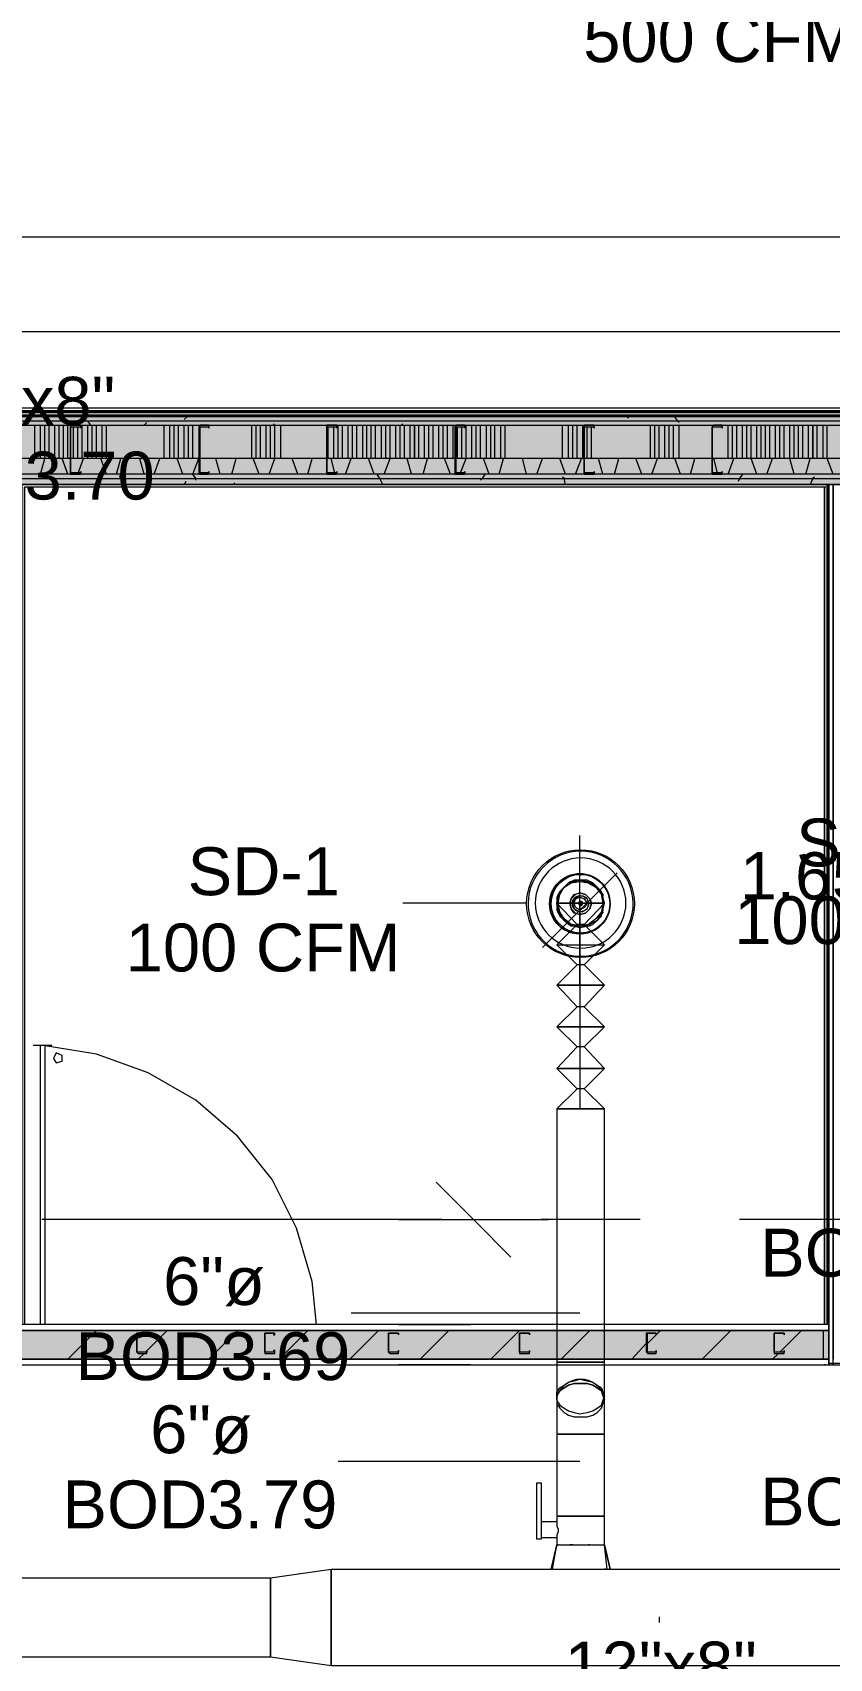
# Model space of a CAD drawing. Header units: metres. Extents: x 29 to 268, y -7 to 151.
# Drawn here: x 69.29 to 71.83, y 23.41 to 28.59 of the extents above; entities that cross this region are included whole.
import ezdxf

# ---------------------------------------------------------------- set-up
doc = ezdxf.new("R2010")
doc.units = ezdxf.units.M
doc.layers.add('HVAC - Ductos', color=5, linetype='Continuous', lineweight=50)
doc.layers.add('PDF2_Geometry', color=7, linetype='Continuous', true_color=0xaaaaaa)
doc.layers.add('PDF2_Solid Fills', color=7, linetype='Continuous', true_color=0xffffff)
doc.layers.add('PDF2_Text', color=7, linetype='Continuous')
doc.styles.add('PDF Helvetica', font='')
doc.styles.get('PDF Helvetica').set_extended_font_data('Helvetica')

msp = doc.modelspace()

# ---------------------------------------------------------------- hatches: boundary and pattern name
at = {"layer": 'PDF2_Solid Fills', "lineweight": 0, "transparency": 33554559}
h = msp.add_hatch(color=256, dxfattribs=at)
h.paths.add_polyline_path([(72.1756, 27.3537), (72.1756, 27.3674), (69.036, 27.3674), (69.036, 27.3537)])
h.paths.add_polyline_path([(74.4077, 27.3674), (74.4077, 27.3537), (74.5177, 27.3537), (74.5177, 27.3674)])
h.paths.add_polyline_path([(72.1802, 27.3674), (72.1802, 27.3537), (74.206, 27.3537), (74.206, 27.3674)])
h = msp.add_hatch(color=256, dxfattribs=at)
h.paths.add_polyline_path([(72.1802, 27.3537), (72.1756, 27.3446), (72.1756, 27.3537), (69.0542, 27.3537), (69.0542, 27.34), (74.206, 27.34), (74.206, 27.3537)])
h.paths.add_polyline_path([(74.4077, 27.34), (74.5176, 27.34), (74.5176, 27.3537), (74.4077, 27.3537)])
h = msp.add_hatch(color=256, dxfattribs=at)
h.paths.add_polyline_path([(72.2718, 27.2345), (72.2718, 27.3308), (72.2443, 27.3354), (72.281, 27.3354), (72.2764, 27.3308), (72.2764, 27.2345), (74.206, 27.2345), (74.206, 27.34), (69.068, 27.34), (69.068, 27.2345)])
h.paths.add_polyline_path([(74.4077, 27.34), (74.4077, 27.2345), (74.5176, 27.2345), (74.5176, 27.34)])
h = msp.add_hatch(color=256, dxfattribs=at)
h.paths.add_polyline_path([(74.206, 27.1841), (74.206, 27.2345), (69.1688, 27.2345), (69.1688, 27.1841)])
h.paths.add_polyline_path([(74.4077, 27.1841), (74.5176, 27.1841), (74.5176, 27.2345), (74.4077, 27.2345)])
h = msp.add_hatch(color=256, dxfattribs=at)
h.paths.add_polyline_path([(71.8685, 27.1704), (71.8685, 27.1841), (69.2192, 27.1841), (69.2192, 27.1704)])
h.paths.add_polyline_path([(74.4077, 27.1841), (74.4077, 27.1704), (74.5176, 27.1704), (74.5176, 27.1841)])
h.paths.add_polyline_path([(71.9601, 27.1841), (71.9601, 27.1704), (74.206, 27.1704), (74.206, 27.1841)])
h = msp.add_hatch(color=256, dxfattribs=at)
h.paths.add_polyline_path([(71.8685, 27.1521), (71.8685, 27.1704), (69.2376, 27.1704), (69.2376, 27.1521)])
h.paths.add_polyline_path([(74.4077, 27.1704), (74.4077, 27.1521), (74.5176, 27.1521), (74.5176, 27.1704)])
h.paths.add_polyline_path([(71.9601, 27.1704), (71.9601, 27.1521), (74.206, 27.1521), (74.206, 27.1704)])
for points in [[(69.2192, 24.3653), (71.8272, 24.3653), (71.8272, 24.457), (69.2192, 24.457)], [(71.8089, 24.3653), (71.8089, 24.457), (69.256, 24.457), (69.2514, 24.3882), (69.256, 24.3836), (69.256, 24.3653)]]:
    msp.add_hatch(color=256, dxfattribs=at).paths.add_polyline_path(points)

# ---------------------------------------------------------------- linework, layer by layer
at = {"layer": 'HVAC - Ductos', "lineweight": 0}
for points in [[(66.1622, 27.9404), (72.9318, 27.9404), (72.9318, 27.6378), (66.1622, 27.6378)], [(71.1076, 25.8182), (71.103, 25.7908), (71.0847, 25.7678), (71.0618, 25.7495), (71.0343, 25.7449), (71.0068, 25.7495), (70.9839, 25.7678), (70.9701, 25.7908), (70.9655, 25.8182), (70.9701, 25.8458), (70.9839, 25.8686), (71.0068, 25.8824), (71.0343, 25.887), (71.0618, 25.8824), (71.0847, 25.8686), (71.103, 25.8458)], [(71.071, 25.8182), (71.0664, 25.832), (71.0526, 25.8458), (71.0343, 25.8504), (71.0206, 25.8458), (71.0068, 25.832), (71.0022, 25.8182), (71.0068, 25.832), (71.016, 25.8458), (71.0343, 25.8504), (71.0526, 25.8458), (71.0664, 25.832)], [(71.0022, 25.8182), (71.0068, 25.7999), (71.0206, 25.7862), (71.0343, 25.7816), (71.0526, 25.7862), (71.0664, 25.7999), (71.071, 25.8182), (71.0664, 25.7999), (71.0526, 25.7862), (71.0343, 25.7816), (71.016, 25.7862), (71.0068, 25.7999)], [(71.0618, 25.8182), (71.0572, 25.7999), (71.0434, 25.7908), (71.0297, 25.7908), (71.016, 25.7999), (71.0114, 25.8182), (71.016, 25.832), (71.0297, 25.8412), (71.0434, 25.8412), (71.0572, 25.832)], [(71.0572, 25.8182), (71.048, 25.8045), (71.0343, 25.7954), (71.0206, 25.8045), (71.016, 25.8182), (71.0206, 25.832), (71.0343, 25.8366), (71.048, 25.832)], [(71.0389, 25.8182), (71.0389, 25.8228), (71.0343, 25.8228), (71.0297, 25.8182), (71.0343, 25.8228), (71.0389, 25.8228), (71.0434, 25.8182), (71.0389, 25.8091), (71.0343, 25.8091), (71.0297, 25.8182), (71.0343, 25.8137), (71.0389, 25.8137)], [(70.961, 25.1628), (70.9701, 25.1628), (70.9839, 25.1628), (70.9976, 25.1628), (71.016, 25.1628), (71.0343, 25.1628), (71.0572, 25.1628), (71.0756, 25.1628), (71.0893, 25.1628), (71.103, 25.1628), (71.1076, 25.1628), (71.1122, 25.1628), (71.1076, 25.1628), (71.103, 25.1628), (71.0893, 25.1628), (71.0756, 25.1628), (71.0572, 25.1628), (71.0343, 25.1628), (71.016, 25.1628), (70.9976, 25.1628), (70.9839, 25.1628), (70.9701, 25.1628)], [(71.1122, 24.237), (71.1076, 24.2508), (71.103, 24.2645), (71.0893, 24.2736), (71.0756, 24.2828), (71.0572, 24.2874), (71.0343, 24.2874), (71.016, 24.2874), (70.9976, 24.2828), (70.9839, 24.2736), (70.9701, 24.2645), (70.961, 24.2508), (70.961, 24.237), (70.961, 24.2003), (70.961, 24.1591), (70.961, 24.127), (70.9701, 24.127), (70.9839, 24.127), (70.9976, 24.127), (71.016, 24.127), (71.0343, 24.127), (71.0572, 24.127), (71.0756, 24.127), (71.0893, 24.127), (71.103, 24.127), (71.1076, 24.127), (71.1122, 24.127), (71.1122, 24.1728), (71.1122, 24.2095)], [(71.1122, 24.127), (71.1076, 24.127), (71.103, 24.127), (71.0893, 24.127), (71.0756, 24.127), (71.0572, 24.127), (71.0343, 24.127), (71.016, 24.127), (70.9976, 24.127), (70.9839, 24.127), (70.9701, 24.127), (70.961, 24.127), (70.961, 23.8658), (70.9701, 23.8658), (70.9839, 23.8658), (70.9976, 23.8658), (71.016, 23.8658), (71.0343, 23.8658), (71.0572, 23.8658), (71.0756, 23.8658), (71.0893, 23.8658), (71.103, 23.8658), (71.1076, 23.8658), (71.1122, 23.8658)], [(70.8968, 23.9712), (70.9106, 23.9712), (70.9106, 23.7924), (70.8968, 23.7924)], [(71.0114, 23.774), (71.0068, 23.774), (71.0022, 23.774), (71.0068, 23.774)], [(71.0664, 23.774), (71.0618, 23.774)], [(70.2414, 23.389), (70.0488, 23.4166), (70.0488, 23.6686), (70.2414, 23.6962)], [(71.126, 23.6962), (71.1306, 23.6962)], [(66.8176, 23.6686), (70.0488, 23.6686), (70.0488, 23.4166), (66.8176, 23.4166)]]:
    msp.add_lwpolyline(points, close=True, dxfattribs=at)
for points in [[(71.0343, 25.557), (71.0343, 25.7954), (71.0343, 26.0337)], [(71.1534, 25.9145), (71.0343, 25.7954), (70.9152, 25.6762)], [(70.9655, 25.7862), (70.9655, 25.7908), (70.961, 25.8182), (70.961, 25.7954), (70.9701, 25.777), (70.9839, 25.7632), (70.9976, 25.7495), (71.016, 25.7449), (71.0343, 25.7404), (71.0572, 25.7449), (71.0756, 25.7495), (71.0893, 25.7632), (71.103, 25.777), (71.1076, 25.7954), (71.1122, 25.8182), (71.1076, 25.8366), (71.103, 25.8549), (71.0893, 25.8686), (71.0756, 25.8824), (71.0572, 25.8916), (71.0343, 25.8916), (71.016, 25.8916), (70.9976, 25.8824), (70.9839, 25.8686), (70.9701, 25.8549), (70.961, 25.8366), (70.961, 25.8182), (70.9655, 25.8366), (70.9701, 25.8549), (70.9839, 25.8686), (70.9976, 25.8824), (71.016, 25.887), (71.0343, 25.8916), (71.0526, 25.887), (71.071, 25.8824), (71.0893, 25.8686), (71.0984, 25.8549), (71.1076, 25.8366), (71.1076, 25.8182), (71.1076, 25.7954), (71.0984, 25.7816), (71.0893, 25.7632), (71.071, 25.7541), (71.0526, 25.7449), (71.0343, 25.7449), (71.016, 25.7449), (70.9976, 25.7541), (70.9839, 25.7632), (70.9701, 25.7816), (70.9655, 25.7954), (70.961, 25.8182), (71.0252, 25.7495), (70.961, 25.6854), (71.1122, 25.6854), (71.048, 25.7495)], [(71.1122, 25.8182), (70.961, 25.8182), (70.9655, 25.8412), (70.9655, 25.8458)], [(70.9701, 25.8458), (70.9839, 25.8686), (71.0068, 25.8824)], [(71.0022, 25.887), (71.0068, 25.887), (71.0114, 25.887), (71.0343, 25.8916), (71.0618, 25.887), (71.0664, 25.887)], [(71.0664, 25.8824), (71.0893, 25.8686), (71.103, 25.8458)], [(71.103, 25.8504), (71.1076, 25.8458), (71.1076, 25.8412)], [(70.8647, 25.8182), (70.4706, 25.8182)], [(70.961, 25.8182), (71.1122, 25.8182), (71.048, 25.7495), (71.0252, 25.7495)], [(71.0343, 25.8182), (71.0343, 25.7999), (71.0343, 25.7541), (71.0343, 25.6854), (71.0343, 25.5936), (71.0343, 25.4928), (71.0343, 25.3828), (71.0343, 25.2728), (71.0343, 25.1628)], [(71.103, 25.8412), (71.1076, 25.8182), (71.103, 25.7908)], [(71.0068, 25.7495), (70.9839, 25.7632), (70.9701, 25.7862)], [(71.0114, 25.7449), (71.0068, 25.7449), (71.0022, 25.7495)], [(71.0618, 25.7495), (71.0343, 25.7449), (71.0114, 25.7495)], [(71.1076, 25.7908), (71.1076, 25.7862), (71.103, 25.7862), (71.0893, 25.7632), (71.0664, 25.7495), (71.0664, 25.7449), (71.0618, 25.7449)], [(71.048, 25.6212), (71.1122, 25.557), (70.961, 25.557), (71.0252, 25.6212), (70.961, 25.6854), (71.1122, 25.6854), (71.048, 25.6212), (71.0252, 25.6212)], [(71.048, 25.4882), (71.1122, 25.4241), (70.961, 25.4241), (71.0252, 25.4882), (70.961, 25.557), (71.1122, 25.557), (71.048, 25.4882), (71.0252, 25.4882)], [(71.048, 25.3599), (71.1122, 25.2912), (70.961, 25.2912), (71.0252, 25.3599), (70.961, 25.4241), (71.1122, 25.4241), (71.048, 25.3599), (71.0252, 25.3599)], [(70.961, 25.1628), (70.961, 24.3562), (70.9701, 24.3562), (70.9839, 24.3562), (70.9976, 24.3562), (71.016, 24.3562), (71.0343, 24.3562), (71.0572, 24.3562), (71.0756, 24.3562), (71.0893, 24.3562), (71.103, 24.3562), (71.1076, 24.3562), (71.1122, 24.3562), (71.1122, 25.1628), (70.961, 25.1628), (71.0252, 25.227), (70.961, 25.2912), (71.1122, 25.2912), (71.048, 25.227), (71.0252, 25.227)], [(71.1122, 25.1628), (71.048, 25.227)], [(70.576, 24.9291), (70.6951, 24.8099), (70.8143, 24.6908)], [(70.4568, 24.8099), (70.6951, 24.8099), (70.9334, 24.8099)], [(71.0343, 24.512), (70.3056, 24.512)], [(70.961, 24.2462), (70.961, 24.2324), (70.9701, 24.2186), (70.9839, 24.2095), (70.9976, 24.2003), (71.016, 24.1958), (71.0343, 24.1912), (71.0572, 24.1958), (71.0756, 24.2003), (71.0893, 24.2095), (71.103, 24.2186), (71.1076, 24.2324), (71.1122, 24.2462)], [(70.961, 24.237), (70.961, 24.2232), (70.9701, 24.2095), (70.9839, 24.1958), (70.9976, 24.1866), (71.016, 24.182), (71.0343, 24.182), (71.0572, 24.182), (71.0756, 24.1866), (71.0893, 24.1958), (71.103, 24.2095), (71.1076, 24.2232), (71.1122, 24.237)], [(71.0343, 24.0399), (70.2643, 24.0399)], [(70.9426, 23.6962), (70.961, 23.774), (70.9701, 23.774), (70.9839, 23.774), (70.9976, 23.774), (71.016, 23.774), (71.0343, 23.774), (71.0572, 23.774), (71.0756, 23.774), (71.0893, 23.774), (71.103, 23.774), (71.1076, 23.774), (71.1122, 23.774), (71.1122, 23.8658), (71.1076, 23.8658), (71.103, 23.8658), (71.0893, 23.8658), (71.0756, 23.8658), (71.0572, 23.8658), (71.0343, 23.8658), (71.016, 23.8658), (70.9976, 23.8658), (70.9839, 23.8658), (70.9701, 23.8658), (70.961, 23.8658), (70.961, 23.8474), (70.9106, 23.8474)], [(70.9106, 23.8428), (70.9106, 23.8382), (70.9106, 23.8336), (70.9106, 23.829), (70.9106, 23.8199), (70.9106, 23.8153), (70.9106, 23.8062), (70.9106, 23.8016), (70.9106, 23.797), (70.961, 23.797), (70.961, 23.774), (70.9655, 23.774), (70.961, 23.774)], [(70.961, 23.8474), (70.961, 23.8428), (70.961, 23.8382), (70.961, 23.8336), (70.9655, 23.8244), (70.9655, 23.8153), (70.961, 23.8062), (70.961, 23.8016), (70.961, 23.797)], [(70.9472, 23.6962), (70.961, 23.774), (70.9426, 23.6962), (70.9472, 23.6962), (70.9518, 23.6962), (70.961, 23.6962)], [(71.1168, 23.6962), (71.1122, 23.6962), (71.1214, 23.6962), (71.1122, 23.774)], [(71.1306, 23.6962), (71.1122, 23.774), (71.1306, 23.6962)], [(70.9426, 23.6962), (70.9426, 23.6962)], [(70.9655, 23.6962), (70.9839, 23.6962)], [(70.9884, 23.6962), (70.993, 23.6962), (71.0022, 23.6962), (71.016, 23.6962), (71.0206, 23.6962), (71.0252, 23.6962), (71.048, 23.6962)], [(71.0526, 23.6962), (71.0572, 23.6962), (71.071, 23.6962), (71.0802, 23.6962), (71.0847, 23.6962), (71.0893, 23.6962), (71.1076, 23.6962)], [(71.2864, 23.5449), (71.2864, 23.5266)]]:
    msp.add_lwpolyline(points, dxfattribs=at)
for points in [[(70.8693, 25.8182, 1.013803), (71.2039, 25.8182, 0.986385)], [(70.8922, 25.8182, 0.994109), (71.181, 25.8182, 0.994592)], [(70.938, 25.8182, 1.017897), (71.1306, 25.8182, 0.962917)], [(70.961, 24.2462), (70.961, 24.2599), (70.9701, 24.2736), (70.9839, 24.2828), (70.9976, 24.292), (71.016, 24.2966), (71.0343, 24.3012), (71.0572, 24.2966), (71.0756, 24.292), (71.0893, 24.2828), (71.103, 24.2736), (71.1076, 24.2599), (71.1122, 24.2462), (71.1122, 24.2691), (71.1122, 24.3103), (71.1122, 24.3562), (71.1076, 24.3562), (71.103, 24.3562), (71.0893, 24.3562), (71.0756, 24.3562), (71.0572, 24.3562), (71.0343, 24.3562), (71.016, 24.3562), (70.9976, 24.3562), (70.9839, 24.3562), (70.9701, 24.3562), (70.961, 24.3562), (70.961, 24.324), (70.961, 24.2828), (70.961, 24.2462), (70.961, 24.237), (70.961, 24.2508), (70.9701, 24.2645), (70.9839, 24.2736), (70.9976, 24.2828), (71.016, 24.2874), (71.0343, 24.2874), (71.0572, 24.2874), (71.0756, 24.2828), (71.0893, 24.2736), (71.103, 24.2645), (71.1076, 24.2508), (71.1122, 24.237), (71.1122, 24.2462, 0.727807)], [(74.9577, 23.0866), (74.6506, 23.0866), (74.646, 23.1462), (74.6277, 23.2012), (74.6002, 23.2562), (74.5635, 23.302), (74.5177, 23.3387), (74.4627, 23.3662), (74.4077, 23.3844), (74.3481, 23.389), (74.3481, 23.6962), (74.3481, 23.389), (70.2414, 23.389), (70.2414, 23.6962), (74.3481, 23.6962, -0.409417)]]:
    msp.add_lwpolyline(points, format="xyb", close=True, dxfattribs=at)
at = {"layer": 'HVAC - Ductos', "color": 7, "lineweight": 0}
for centre, radius in [((71.0362, 25.8163), 0.1716), ((71.0342, 25.816), 0.0964), ((71.0363, 25.816), 0.0937), ((71.0369, 25.816), 0.0937), ((71.036, 25.8164), 0.0259)]:
    msp.add_circle(centre, radius, dxfattribs=at)
at = {"layer": 'PDF2_Geometry', "lineweight": 0}
for points in [[(72.1756, 27.372), (69.036, 27.372), (63.8659, 27.372), (63.8659, 33.6925)], [(72.1756, 27.3674), (69.068, 27.3674), (69.0542, 27.3674), (69.036, 27.3674), (63.8659, 27.3674)], [(72.2076, 27.395), (69.036, 27.395), (65.3372, 27.395), (69.036, 27.395), (69.036, 27.3904), (69.036, 27.3858), (69.036, 27.3812), (72.2076, 27.3812), (69.036, 27.3812), (65.3417, 27.3812), (69.036, 27.3812), (65.3417, 27.3812), (69.036, 27.3812), (65.3417, 27.3812), (69.036, 27.3812), (65.3417, 27.3812), (69.036, 27.3812), (69.036, 27.372), (65.3326, 27.372), (69.036, 27.372), (69.036, 27.3674), (69.036, 27.372), (69.036, 27.34)], [(72.1847, 27.3858), (69.036, 27.3858), (65.3417, 27.3858), (69.036, 27.3858), (65.3417, 27.3858), (69.036, 27.3858), (65.3417, 27.3858), (69.036, 27.3858)], [(69.036, 27.372), (72.1756, 27.372)], [(72.1756, 27.3537), (69.068, 27.3537), (69.0542, 27.3537)], [(70.6356, 27.2345), (70.2276, 27.2345), (69.8197, 27.2345), (69.4118, 27.2345), (69.1688, 27.2345), (69.068, 27.2345), (69.068, 27.34), (72.1847, 27.34)], [(69.2972, 27.2345), (69.2972, 27.34)], [(69.3155, 27.2345), (69.3155, 27.34)], [(69.3293, 27.2345), (69.3293, 27.34)], [(69.343, 27.2345), (69.343, 27.34)], [(69.3614, 27.2345), (69.3614, 27.34)], [(69.3751, 27.2345), (69.3751, 27.34)], [(69.3888, 27.2345), (69.3888, 27.34)], [(69.4026, 27.2345), (69.4026, 27.34)], [(69.421, 27.2345), (69.421, 27.3354)], [(69.4347, 27.2345), (69.4347, 27.3354)], [(69.4484, 27.2345), (69.4484, 27.34)], [(69.4668, 27.2345), (69.4668, 27.34)], [(69.4806, 27.2345), (69.4806, 27.34)], [(69.4942, 27.2345), (69.4942, 27.34)], [(69.5126, 27.2345), (69.5126, 27.34)], [(69.5264, 27.2345), (69.5264, 27.34)], [(69.7097, 27.2345), (69.7097, 27.34)], [(69.728, 27.2345), (69.728, 27.34)], [(69.7418, 27.2345), (69.7418, 27.34)], [(69.7556, 27.2345), (69.7556, 27.34)], [(69.7738, 27.2345), (69.7738, 27.34)], [(69.7876, 27.2345), (69.7876, 27.34)], [(69.8014, 27.2345), (69.8014, 27.34)], [(69.9893, 27.2345), (69.9893, 27.34)], [(70.003, 27.2345), (70.003, 27.34)], [(70.0168, 27.2345), (70.0168, 27.34)], [(70.0351, 27.2345), (70.0351, 27.34)], [(70.0488, 27.2345), (70.0488, 27.34)], [(70.0626, 27.2345), (70.0626, 27.34)], [(70.081, 27.2345), (70.081, 27.34)], [(70.2322, 27.2345), (70.2322, 27.3354)], [(70.2506, 27.2345), (70.2506, 27.3354)], [(70.2643, 27.2345), (70.2643, 27.34)], [(70.278, 27.2345), (70.278, 27.34)], [(70.2964, 27.2345), (70.2964, 27.34)], [(70.3101, 27.2345), (70.3101, 27.34)], [(70.3238, 27.2345), (70.3238, 27.34)], [(70.3422, 27.2345), (70.3422, 27.34)], [(70.356, 27.2345), (70.356, 27.34)], [(70.3697, 27.2345), (70.3697, 27.34)], [(70.3834, 27.2345), (70.3834, 27.34)], [(70.4018, 27.2345), (70.4018, 27.34)], [(70.4155, 27.2345), (70.4155, 27.34)], [(70.4293, 27.2345), (70.4293, 27.34)], [(70.4476, 27.2345), (70.4476, 27.34)], [(70.4614, 27.2345), (70.4614, 27.34)], [(70.4751, 27.2345), (70.4751, 27.34)], [(70.4934, 27.2345), (70.4934, 27.34)], [(70.521, 27.2345), (70.521, 27.34)], [(70.5393, 27.2345), (70.5393, 27.34)], [(70.553, 27.2345), (70.553, 27.34)], [(70.5668, 27.2345), (70.5668, 27.34)], [(70.5851, 27.2345), (70.5851, 27.34)], [(70.5989, 27.2345), (70.5989, 27.34)], [(70.6126, 27.2345), (70.6126, 27.34)], [(70.631, 27.2345), (70.631, 27.34)], [(70.6447, 27.2345), (70.6447, 27.3354)], [(70.6584, 27.2345), (70.6584, 27.3354)], [(70.6722, 27.2345), (70.6722, 27.34)], [(70.6905, 27.2345), (70.6905, 27.34)], [(70.7043, 27.2345), (70.7043, 27.34)], [(70.718, 27.2345), (70.718, 27.34)], [(70.7364, 27.2345), (70.7364, 27.34)], [(70.7502, 27.2345), (70.7502, 27.34)], [(70.7638, 27.2345), (70.7638, 27.34)], [(70.7822, 27.2345), (70.7822, 27.34)], [(70.796, 27.2345), (70.796, 27.34)], [(70.9793, 27.2345), (70.9793, 27.34)], [(70.9976, 27.2345), (70.9976, 27.34)], [(71.0114, 27.2345), (71.0114, 27.34)], [(71.0252, 27.2345), (71.0252, 27.34)], [(71.0434, 27.2345), (71.0434, 27.34)], [(71.0572, 27.2345), (71.0572, 27.3354)], [(71.071, 27.2345), (71.071, 27.3354)], [(71.2589, 27.2345), (71.2589, 27.34)], [(71.2726, 27.2345), (71.2726, 27.34)], [(71.2864, 27.2345), (71.2864, 27.34)], [(71.3047, 27.2345), (71.3047, 27.34)], [(71.3184, 27.2345), (71.3184, 27.34)], [(71.3322, 27.2345), (71.3322, 27.34)], [(71.3506, 27.2345), (71.3506, 27.34)], [(71.5064, 27.2345), (71.5064, 27.34)], [(71.5201, 27.2345), (71.5201, 27.34)], [(71.5339, 27.2345), (71.5339, 27.34)], [(71.5522, 27.2345), (71.5522, 27.34)], [(71.566, 27.2345), (71.566, 27.34)], [(71.5797, 27.2345), (71.5797, 27.34)], [(71.598, 27.2345), (71.598, 27.34)], [(71.6118, 27.2345), (71.6118, 27.34)], [(71.6256, 27.2345), (71.6256, 27.34)], [(71.6393, 27.2345), (71.6393, 27.34)], [(71.6576, 27.2345), (71.6576, 27.34)], [(71.6714, 27.2345), (71.6714, 27.34)], [(71.6851, 27.2345), (71.6851, 27.34)], [(71.7035, 27.2345), (71.7035, 27.34)], [(71.7172, 27.2345), (71.7172, 27.34)], [(71.731, 27.2345), (71.731, 27.34)], [(71.7447, 27.2345), (71.7447, 27.34)], [(71.763, 27.2345), (71.763, 27.34)], [(71.7905, 27.2345), (71.7905, 27.34)], [(71.8089, 27.2345), (71.8089, 27.34)], [(71.8226, 27.2345), (71.8226, 27.34)], [(71.9052, 27.1841), (71.8685, 27.1841), (69.2192, 27.1841), (69.2192, 27.1704), (69.2192, 27.152), (69.2192, 24.567), (69.2192, 24.5486), (69.2192, 24.5349), (69.2192, 27.1841), (69.1688, 27.1841), (69.1688, 27.2345)], [(74.206, 27.2345), (73.9126, 27.2345), (73.5048, 27.2345), (73.0922, 27.2345), (72.6843, 27.2345), (72.2718, 27.2345), (71.8685, 27.2345), (71.456, 27.2345), (71.048, 27.2345), (70.6402, 27.2345)], [(69.2514, 24.5486), (69.2376, 24.5486), (69.2376, 24.567), (69.2376, 27.152), (69.2376, 27.1704), (71.8685, 27.1704), (71.8868, 27.1841)], [(69.2514, 27.152), (71.8685, 27.152), (71.8272, 27.152), (69.256, 27.152), (71.8272, 27.152), (69.2514, 27.152)], [(69.2514, 27.152), (71.8272, 27.152), (71.8272, 24.347), (71.9785, 24.347), (74.0043, 24.347), (77.9781, 24.347)], [(69.256, 27.152), (69.256, 24.4753), (69.256, 27.152), (69.256, 24.4753), (69.256, 27.152), (71.8226, 27.152), (71.8226, 24.4753), (71.8226, 27.152)], [(71.818, 27.1428), (69.2651, 27.1428)], [(71.8135, 27.1428), (71.8135, 24.4753), (71.8135, 27.1428), (69.2651, 27.1428), (69.2651, 24.4753), (69.2651, 27.1428)], [(71.9601, 24.3516), (71.8272, 24.3516), (71.8272, 24.347), (71.8272, 24.3516), (71.8272, 27.152), (71.841, 27.152), (71.841, 24.3653)], [(71.8272, 24.347), (71.8272, 27.152), (71.8272, 24.347)], [(69.3522, 25.3645), (69.2926, 25.3645)], [(69.3155, 24.4753), (69.3155, 25.3645)], [(70.1956, 24.4753), (70.1818, 24.6128), (70.1314, 24.7824), (70.0534, 24.9382), (69.9434, 25.0758), (69.8106, 25.1904), (69.6593, 25.2774), (69.4942, 25.337), (69.3247, 25.3645)], [(69.3293, 25.3645), (69.3293, 24.4753)], [(70.5943, 24.8099), (69.3201, 24.8099)], [(71.2268, 24.8099), (70.9106, 24.8099)], [(72.8126, 24.8099), (71.543, 24.8099)], [(69.2514, 24.457), (71.8089, 24.457), (71.8089, 24.3653), (69.2514, 24.3653), (66.6159, 24.3653), (66.2584, 24.3653), (66.2584, 24.3516), (66.6159, 24.3516), (69.2514, 24.3516)], [(69.2514, 24.347), (71.8272, 24.347), (71.8272, 24.3653), (71.8272, 24.457), (71.8272, 24.4753), (69.2514, 24.4753)], [(71.8226, 24.347), (71.8226, 24.347)], [(71.8226, 24.347), (71.8226, 24.347)], [(71.8272, 24.347), (71.8272, 24.347)], [(71.8272, 24.347), (71.8272, 24.347)]]:
    msp.add_lwpolyline(points, dxfattribs=at)
for points in [[(69.036, 27.3858), (72.1847, 27.3858)], [(72.2076, 27.3812), (69.036, 27.3812)], [(69.4438, 27.34), (69.4118, 27.34), (69.4118, 27.3354), (69.4118, 27.1887), (69.4118, 27.1841), (69.4438, 27.1841), (69.4438, 27.1932), (69.4438, 27.1887), (69.4118, 27.1887), (69.4118, 27.3354), (69.4438, 27.3354), (69.4438, 27.3308)], [(69.8518, 27.34), (69.8243, 27.34), (69.8197, 27.3354), (69.8197, 27.1887), (69.8197, 27.1841), (69.8243, 27.1841), (69.8518, 27.1841), (69.8518, 27.1932), (69.8518, 27.1887), (69.8243, 27.1887), (69.8243, 27.3354), (69.8518, 27.3354), (69.8518, 27.3308)], [(70.2597, 27.34), (70.2276, 27.34), (70.2276, 27.3354), (70.2276, 27.1887), (70.2276, 27.1841), (70.2597, 27.1841), (70.2597, 27.1932), (70.2597, 27.1887), (70.2276, 27.1887), (70.2276, 27.3354), (70.2597, 27.3354), (70.2597, 27.3308)], [(70.5072, 27.34), (70.5072, 27.2345)], [(70.6676, 27.34), (70.6402, 27.34), (70.6356, 27.3354), (70.6356, 27.1887), (70.6356, 27.1841), (70.6402, 27.1841), (70.6676, 27.1841), (70.6676, 27.1932), (70.6676, 27.1887), (70.6402, 27.1887), (70.6402, 27.3354), (70.6676, 27.3354), (70.6676, 27.3308)], [(71.0802, 27.34), (71.048, 27.34), (71.048, 27.3354), (71.048, 27.1887), (71.048, 27.1841), (71.0802, 27.1841), (71.0802, 27.1932), (71.0802, 27.1887), (71.048, 27.1887), (71.048, 27.3354), (71.0802, 27.3354), (71.0802, 27.3308)], [(71.488, 27.34), (71.4606, 27.34), (71.456, 27.3354), (71.456, 27.1887), (71.456, 27.1841), (71.4606, 27.1841), (71.488, 27.1841), (71.488, 27.1932), (71.488, 27.1887), (71.4606, 27.1887), (71.456, 27.1887), (71.456, 27.3354), (71.4606, 27.3354), (71.488, 27.3354), (71.488, 27.3308)], [(71.7768, 27.34), (71.7768, 27.2345)], [(71.8135, 27.1428), (71.8135, 24.4753)], [(71.8226, 27.152), (71.8226, 24.4753)], [(71.8272, 24.5349), (71.8272, 27.152), (71.8272, 24.4753), (71.8272, 27.152)], [(71.8272, 24.347), (71.841, 24.347), (71.841, 27.152), (71.8272, 27.152)], [(69.3568, 25.3232), (69.366, 25.3095), (69.3843, 25.3141), (69.3843, 25.3324), (69.366, 25.3416)], [(71.8272, 24.3653), (71.8272, 24.457), (69.2192, 24.457), (69.2192, 24.3653)], [(71.8272, 24.457), (71.8272, 24.4753), (69.2514, 24.4753), (69.2514, 24.457)], [(69.6547, 24.4478), (69.6272, 24.4478), (69.6226, 24.4478), (69.6226, 24.3882), (69.6272, 24.3836), (69.6547, 24.3836), (69.6547, 24.3928), (69.6547, 24.3882), (69.6272, 24.3882), (69.6226, 24.3882), (69.6226, 24.4478), (69.6272, 24.4478), (69.6547, 24.4478), (69.6547, 24.4432)], [(70.0626, 24.4478), (70.0306, 24.4478), (70.0306, 24.3882), (70.0306, 24.3836), (70.0626, 24.3836), (70.0626, 24.3928), (70.058, 24.3928), (70.058, 24.3882), (70.0306, 24.3882), (70.0306, 24.4478), (70.058, 24.4478), (70.058, 24.4432), (70.0626, 24.4432)], [(70.4568, 24.4478), (70.4293, 24.4478), (70.4247, 24.4478), (70.4247, 24.3882), (70.4293, 24.3836), (70.4568, 24.3836), (70.4568, 24.3928), (70.4568, 24.3882), (70.4293, 24.3882), (70.4247, 24.3882), (70.4247, 24.4478), (70.4293, 24.4478), (70.4568, 24.4478), (70.4568, 24.4432)], [(70.686, 24.4753), (70.6814, 24.4753), (70.6722, 24.4753), (70.6539, 24.4753), (70.631, 24.4753), (70.6034, 24.4753), (70.5714, 24.4753), (70.5439, 24.4753), (70.5164, 24.4753), (70.4934, 24.4753), (70.4751, 24.4753), (70.4614, 24.4753), (70.4568, 24.4753), (70.4614, 24.4753), (70.4751, 24.4753), (70.4934, 24.4753), (70.5164, 24.4753), (70.5439, 24.4753), (70.5714, 24.4753), (70.6034, 24.4753), (70.631, 24.4753), (70.6539, 24.4753), (70.6722, 24.4753), (70.6814, 24.4753)], [(70.686, 24.4753), (70.6814, 24.4753), (70.6722, 24.4753), (70.6539, 24.4753), (70.631, 24.4753), (70.6034, 24.4753), (70.5714, 24.4753), (70.5439, 24.4753), (70.5164, 24.4753), (70.4934, 24.4753), (70.4751, 24.4753), (70.4614, 24.4753), (70.4568, 24.4753), (70.4614, 24.4753), (70.4751, 24.4753), (70.4934, 24.4753), (70.5164, 24.4753), (70.5439, 24.4753), (70.5714, 24.4753), (70.6034, 24.4753), (70.631, 24.4753), (70.6539, 24.4753), (70.6722, 24.4753), (70.6814, 24.4753)], [(70.8739, 24.4478), (70.8418, 24.4478), (70.8418, 24.3882), (70.8418, 24.3836), (70.8739, 24.3836), (70.8739, 24.3928), (70.8739, 24.3882), (70.8418, 24.3882), (70.8418, 24.4478), (70.8739, 24.4478), (70.8739, 24.4432)], [(71.2772, 24.4478), (71.2497, 24.4478), (71.2451, 24.4478), (71.2451, 24.3882), (71.2497, 24.3882), (71.2497, 24.3836), (71.2772, 24.3836), (71.2772, 24.3928), (71.2772, 24.3882), (71.2497, 24.3882), (71.2497, 24.4478), (71.2772, 24.4478), (71.2772, 24.4432)], [(71.6851, 24.4478), (71.653, 24.4478), (71.653, 24.3882), (71.653, 24.3836), (71.6851, 24.3836), (71.6851, 24.3928), (71.6851, 24.3882), (71.653, 24.3882), (71.653, 24.4478), (71.6851, 24.4478), (71.6851, 24.4432)], [(71.8272, 24.347), (71.8272, 24.3653), (69.2514, 24.3653), (69.2514, 24.347)], [(70.686, 24.347), (70.6814, 24.347), (70.6722, 24.347), (70.6539, 24.347), (70.631, 24.347), (70.6034, 24.347), (70.5714, 24.347), (70.5439, 24.347), (70.5164, 24.347), (70.4934, 24.347), (70.4751, 24.347), (70.4614, 24.347), (70.4568, 24.347), (70.4614, 24.347), (70.4751, 24.347), (70.4934, 24.347), (70.5164, 24.347), (70.5439, 24.347), (70.5714, 24.347), (70.6034, 24.347), (70.631, 24.347), (70.6539, 24.347), (70.6722, 24.347), (70.6814, 24.347)], [(70.686, 24.347), (70.6814, 24.347), (70.6722, 24.347), (70.6539, 24.347), (70.631, 24.347), (70.6034, 24.347), (70.5714, 24.347), (70.5439, 24.347), (70.5164, 24.347), (70.4934, 24.347), (70.4751, 24.347), (70.4614, 24.347), (70.4568, 24.347), (70.4614, 24.347), (70.4751, 24.347), (70.4934, 24.347), (70.5164, 24.347), (70.5439, 24.347), (70.5714, 24.347), (70.6034, 24.347), (70.631, 24.347), (70.6539, 24.347), (70.6722, 24.347), (70.6814, 24.347)], [(71.818, 24.347), (71.8135, 24.347)]]:
    msp.add_lwpolyline(points, close=True, dxfattribs=at)
at = {"layer": 'PDF2_Geometry', "color": 254, "lineweight": 0, "true_color": 0xeaeaea}
for points in [[(69.4668, 27.3537), (69.4668, 27.3537)], [(69.476, 27.34), (69.4668, 27.3537)], [(69.6547, 27.3491), (69.6456, 27.34)], [(69.783, 27.3674), (69.7738, 27.3583)], [(71.1902, 27.3674), (71.1856, 27.3628)], [(71.3506, 27.3491), (71.346, 27.3537), (71.3368, 27.3674)], [(70.0626, 27.34), (70.058, 27.3446)], [(70.4706, 27.3446), (70.466, 27.34)], [(69.5814, 27.152), (69.5722, 27.1704), (69.5676, 27.1795)], [(69.7784, 27.1612), (69.7738, 27.152)], [(69.8106, 27.1658), (69.8106, 27.1704), (69.8014, 27.1841)], [(69.9343, 27.152), (69.9343, 27.1566)], [(70.4064, 27.152), (70.3972, 27.1704), (70.388, 27.1841)], [(70.7318, 27.1841), (70.7226, 27.1704), (70.718, 27.1658)], [(70.9884, 27.152), (70.9839, 27.1704), (70.9793, 27.175)], [(71.5522, 27.1841), (71.543, 27.1704), (71.5384, 27.1612)], [(71.7814, 27.175), (71.7768, 27.1704), (71.7676, 27.152)]]:
    msp.add_lwpolyline(points, dxfattribs=at)
at = {"layer": 'PDF2_Geometry', "color": 254, "lineweight": 0, "true_color": 0xd2d2d2}
for points in [[(69.8197, 27.2437), (69.8243, 27.2437)], [(71.456, 27.2483), (71.456, 27.2528)], [(69.4118, 27.2162), (69.4118, 27.2162)], [(70.0443, 24.4478), (70.0443, 24.4478)], [(71.6714, 24.4478), (71.676, 24.4478)], [(69.6226, 24.4112), (69.6226, 24.4112)], [(70.0306, 24.4341), (70.0306, 24.4341)], [(71.653, 24.4295), (71.653, 24.4295)]]:
    msp.add_lwpolyline(points, dxfattribs=at)
at = {"layer": 'PDF2_Geometry', "color": 254, "lineweight": 0, "true_color": 0xdddddd}
for points in [[(69.3155, 27.1841), (69.3293, 27.2345)], [(69.4026, 27.1841), (69.3843, 27.2345)], [(69.4347, 27.1841), (69.453, 27.2345)], [(69.5264, 27.1841), (69.508, 27.2345)], [(69.5584, 27.1841), (69.5722, 27.2345)], [(69.6456, 27.1841), (69.6318, 27.2345)], [(69.6776, 27.1841), (69.696, 27.2345)], [(69.7693, 27.1841), (69.751, 27.2345)], [(69.8014, 27.1841), (69.8197, 27.2345)], [(69.8884, 27.1841), (69.8747, 27.2345)], [(69.9251, 27.1841), (69.9388, 27.2345)], [(70.0122, 27.1841), (69.9938, 27.2345)], [(70.0443, 27.1841), (70.0626, 27.2345)], [(70.136, 27.1841), (70.1176, 27.2345)], [(70.168, 27.1841), (70.1818, 27.2345)], [(70.2551, 27.1841), (70.2414, 27.2345)], [(70.2872, 27.1841), (70.3056, 27.2345)], [(70.3788, 27.1841), (70.3606, 27.2345)], [(70.411, 27.1841), (70.4293, 27.2345)], [(70.498, 27.1841), (70.4843, 27.2345)], [(70.5347, 27.1841), (70.5484, 27.2345)], [(70.6218, 27.1841), (70.6034, 27.2345)], [(70.6539, 27.1887), (70.6722, 27.2345)], [(70.7456, 27.1841), (70.7272, 27.2345)], [(70.7776, 27.1841), (70.7914, 27.2345)], [(70.8647, 27.1841), (70.851, 27.2345)], [(70.8968, 27.1841), (70.9152, 27.2345)], [(70.9884, 27.1841), (70.9701, 27.2345)], [(71.0206, 27.1841), (71.0389, 27.2345)], [(71.1076, 27.1841), (71.0939, 27.2345)], [(71.1443, 27.1841), (71.158, 27.2345)], [(71.2314, 27.1841), (71.213, 27.2345)], [(71.2634, 27.1841), (71.2818, 27.2345)], [(71.3552, 27.1841), (71.3368, 27.2345)], [(71.3872, 27.1841), (71.401, 27.2345)], [(71.4743, 27.1841), (71.4606, 27.2345)], [(71.5064, 27.1841), (71.5247, 27.2345)], [(71.598, 27.1841), (71.5797, 27.2345)], [(71.6302, 27.1841), (71.6484, 27.2345)], [(71.7172, 27.1841), (71.7035, 27.2345)], [(71.7539, 27.1841), (71.7676, 27.2345)], [(71.841, 27.1841), (71.8226, 27.2345)]]:
    msp.add_lwpolyline(points, dxfattribs=at)
at = {"layer": 'PDF2_Geometry', "color": 254, "lineweight": 0, "true_color": 0xd4d4d4}
for points in [[(69.4942, 24.457), (69.4026, 24.3653)], [(69.7188, 24.457), (69.6501, 24.3882)], [(69.9434, 24.457), (69.8518, 24.3653)], [(70.168, 24.457), (70.0764, 24.3653)], [(70.3926, 24.457), (70.301, 24.3653)], [(70.6172, 24.457), (70.5256, 24.3653)], [(70.8418, 24.457), (70.7502, 24.3653)], [(71.0664, 24.457), (70.9747, 24.3653)], [(71.291, 24.457), (71.2497, 24.4158)], [(71.5155, 24.457), (71.4239, 24.3653)], [(71.7402, 24.457), (71.6714, 24.3882)], [(71.2451, 24.4158), (71.1993, 24.3653)], [(69.6456, 24.3836), (69.6272, 24.3653)], [(71.6668, 24.3836), (71.6484, 24.3653)]]:
    msp.add_lwpolyline(points, close=True, dxfattribs=at)

# ---------------------------------------------------------------- texts
at = {"layer": 'PDF2_Text', "lineweight": 0, "attachment_point": 4, "style": 'PDF Helvetica'}
for s, insert, char_height in [('500 CFM', (71.0449, 28.5722), 0.15247), ('12"x8"', (68.941, 27.4172), 0.15247), ('BOD3.70', (68.8035, 27.1788), 0.15247), ('SD-1', (71.7232, 26.0101), 0.15247), ('SD-1', (69.7844, 25.9184), 0.15247), ('1.65 m', (71.5445, 25.904), 0.15059), ('100 CFM', (71.5261, 25.7626), 0.15247), ('100 CFM', (69.5873, 25.6755), 0.15247), ('BOD3.69', (71.6086, 24.7037), 0.15247), ('6"ø', (69.7065, 24.6121), 0.15247), ('BOD3.69', (69.4269, 24.3737), 0.15247), ('6"ø', (69.6652, 24.14), 0.15247), ('BOD3.79', (69.3856, 23.9016), 0.15247), ('BOD3.79', (71.6086, 23.9108), 0.15247), ('12"x8"', (70.9853, 23.3883), 0.15247)]:
    msp.add_mtext(s, dxfattribs=dict(at, insert=insert, char_height=char_height))

doc.saveas('drawing.dxf')
